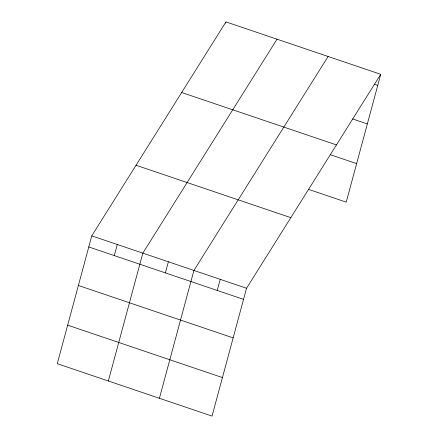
<?xml version="1.0" encoding="UTF-8"?>
<svg xmlns="http://www.w3.org/2000/svg" width="438" height="438" viewBox="0 0 438 438"><rect width="100%" height="100%" fill="white"/><g stroke="black" fill="none" stroke-linecap="round" stroke-linejoin="round"><path stroke-width="0.66" d="M91.766 235.858L57.268 363.699L212.041 416.1L246.539 288.259L380.731 74.301L225.959 21.9L91.766 235.858L246.539 288.259M114.307 255.6L117.302 244.503M108.345 380.989L142.837 253.148L277.03 39.19M225.603 23.203L225.959 21.9M165.383 272.89L168.378 261.798M159.421 398.284L193.914 270.443L328.106 56.486M217.232 290.449L220.226 279.351M380.731 74.301L346.234 202.142L308.374 189.326M374.528 84.31L377.737 85.399M352.579 118.928L367.34 123.921M181.671 92.506L336.444 144.907M330.318 154.707L356.631 163.615M136.048 165.252L290.821 217.653M88.772 246.955L243.544 299.357M78.375 285.477L233.147 337.879M67.666 325.171L222.438 377.572"/></g></svg>
